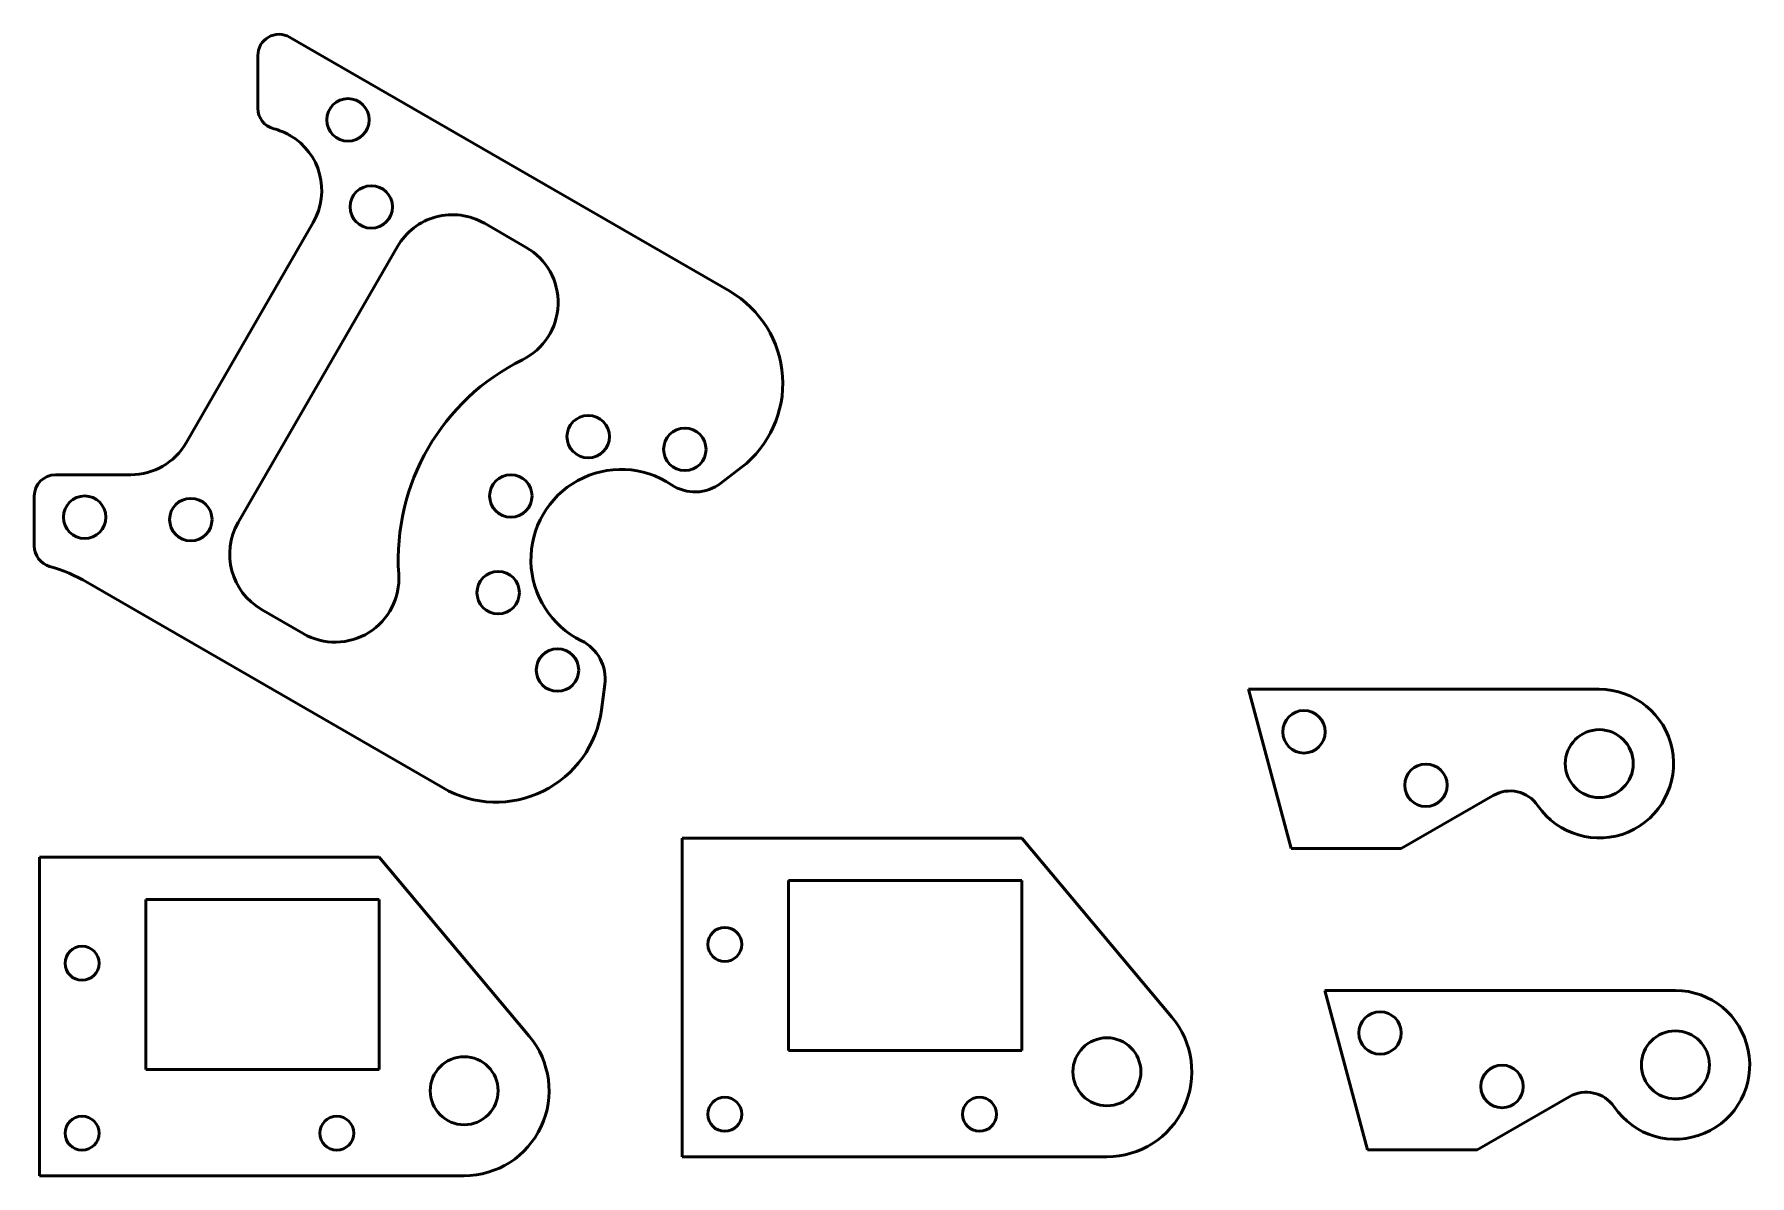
# Model space of a CAD drawing. Header units: millimetres. Extents: x 3.6 to 84.4, y 146.3 to 200.
import ezdxf

# ---------------------------------------------------------------- set-up
doc = ezdxf.new("R2010")
doc.units = ezdxf.units.MM
doc.layers.add('Visible (ISO)', color=7, linetype='Continuous', lineweight=50)

msp = doc.modelspace()

# ---------------------------------------------------------------- linework, layer by layer
at = {"layer": 'Visible (ISO)'}
for p, q in [((15.601, 199.906), (36.329, 187.939)), ((14.101, 199.039), (14.101, 196.562)), ((15.601, 195.287), (15.615, 195.279)), ((16.713, 191.181), (10.721, 180.802)), ((24.775, 191.145), (26.745, 190.007)), ((13.177, 177.056), (20.677, 190.047)), ((36.872, 179.642), (35.914, 178.906)), ((8.122, 179.302), (4.573, 179.302)), ((3.573, 178.302), (3.573, 175.947)), ((22.829, 164.556), (6.073, 174.23)), ((16.245, 171.821), (14.275, 172.958)), ((30.444, 169.431), (30.286, 168.233)), ((60.772, 169.199), (77.288, 169.199)), ((60.772, 169.199), (62.782, 161.699)), ((67.958, 161.699), (72.288, 164.199)), ((34.096, 162.189), (50.096, 162.189)), ((34.096, 147.189), (34.096, 162.189)), ((50.096, 162.189), (57.162, 153.759)), ((62.782, 161.699), (67.958, 161.699)), ((3.821, 161.298), (19.821, 161.298)), ((3.821, 146.298), (3.821, 161.298)), ((19.821, 161.298), (26.887, 152.867)), ((39.096, 152.189), (39.096, 160.189)), ((39.096, 160.189), (50.096, 160.189)), ((50.096, 160.189), (50.096, 152.189)), ((8.821, 151.298), (8.821, 159.298)), ((8.821, 159.298), (19.821, 159.298)), ((19.821, 159.298), (19.821, 151.298)), ((64.358, 155.016), (80.875, 155.016)), ((64.358, 155.016), (66.368, 147.516)), ((50.096, 152.189), (39.096, 152.189)), ((19.821, 151.298), (8.821, 151.298)), ((71.544, 147.516), (75.875, 150.016)), ((54.096, 147.189), (34.096, 147.189)), ((66.368, 147.516), (71.544, 147.516)), ((23.821, 146.298), (3.821, 146.298))]:
    msp.add_line(p, q, dxfattribs=at)
for centre, radius in [((18.347, 196.011), 1), ((19.445, 191.913), 1), ((29.664, 181.097), 1), ((34.216, 180.498), 1), ((26.02, 178.302), 1), ((5.945, 177.302), 1), ((10.945, 177.19), 1), ((25.421, 173.749), 1), ((28.216, 170.105), 1), ((63.378, 167.199), 1), ((77.288, 165.699), 1.6), ((69.123, 164.681), 1), ((36.096, 157.189), 0.8), ((5.821, 156.298), 0.8), ((66.965, 153.016), 1), ((54.096, 151.189), 1.6), ((80.875, 151.516), 1.6), ((23.821, 150.298), 1.6), ((72.71, 150.498), 1), ((36.096, 149.189), 0.8), ((48.096, 149.189), 0.8), ((5.821, 148.298), 0.8), ((17.821, 148.298), 0.8)]:
    msp.add_circle(centre, radius, dxfattribs=at)
for centre, radius, start, end in [((15.101, 199.039), 1, 60, 180), ((15.101, 196.562), 1, 180, 255.52249), ((14.101, 192.689), 3, 60, 75.52249), ((14.115, 192.681), 3, 330, 60), ((23.275, 188.547), 3, 60, 150), ((25.245, 187.409), 3, 296.25101, 60), ((33.829, 183.608), 5, 307.5, 60), ((31.216, 175.302), 10.5, 116.25101, 183.74899), ((8.122, 182.302), 3, 270, 330), ((31.216, 175.302), 4.25, 56.16292, 243.83708), ((4.573, 178.302), 1, 90, 180), ((34.697, 180.493), 2, 236.16292, 307.5), ((15.775, 175.556), 3, 150, 240), ((4.573, 175.947), 1, 180, 253.87238), ((2.073, 167.302), 8, 60, 73.87238), ((17.745, 174.419), 3, 240, 3.74899), ((28.461, 169.692), 2, 352.5, 63.83708), ((77.288, 165.699), 3.5, 214.43993, 90), ((25.329, 168.886), 5, 240, 352.5), ((73.086, 162.817), 1.595, 34.43993, 120), ((80.875, 151.516), 3.5, 214.43993, 90), ((54.096, 151.189), 4, 270, 39.96621), ((23.821, 150.298), 4, 270, 39.96621), ((76.672, 148.634), 1.595, 34.43993, 120)]:
    msp.add_arc(centre, radius, start, end, dxfattribs=at)

doc.saveas('drawing.dxf')
